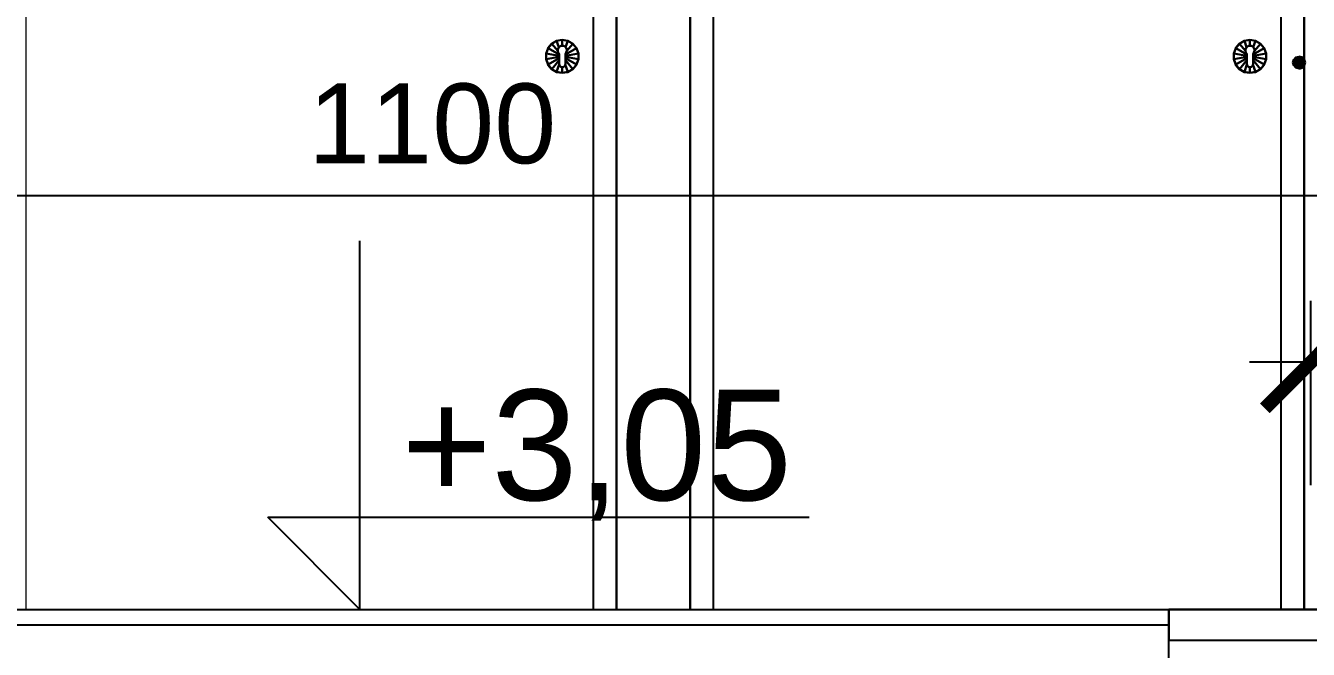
# Model space of a CAD drawing. Header units: millimetres. Extents: x 4647 to 73915, y -13612 to -8141.
# Drawn here: x 12132.8 to 12341.7, y -10775.1 to -10673.6 of the extents above; entities that cross this region are included whole.
import ezdxf

# ---------------------------------------------------------------- set-up
doc = ezdxf.new("R2010")
doc.units = ezdxf.units.MM
doc.layers.add('a_wymiary', color=250, linetype='Continuous', lineweight=9)
for name, color, linetype in [('Drzwi ArchiCAD', 7, 'Continuous'), ('Furniture & Equipment', 7, 'Continuous'), ('Structural - Combined', 7, 'Continuous'), ('WIDOK', 7, 'Continuous'), ('Wymiarowanie - Ogólne', 7, 'Continuous')]:
    doc.layers.add(name, color=color, linetype=linetype)
doc.styles.add('GENERATED_STYLE_4', font='arial.ttf')
doc.styles.get("Standard").update_dxf_attribs({"font": 'arial.ttf'})
doc.dimstyles.new('1-100', dxfattribs={"dimtxt": 13, "dimasz": 15, "dimexe": 10, "dimexo": 20, "dimgap": 5, "dimtad": 1, "dimdec": 1, "dimrnd": 0.5, "dimtxsty": 'Standard', "dimblk": 'ARCHTICK', "dimcen": 0.09, "dimdle": 10, "dimadec": 0, "dimazin": 0, "dimtfac": 1, "dimtdec": 1, "dimtofl": 0, "dimtmove": 0, "dimatfit": 3, "dimfxl": 10, "dimfxlon": 1, "dimtolj": 1, "dimtzin": 0, "dimarcsym": 0})

# ---------------------------------------------------------------- blocks, each defined once
blk = doc.blocks.new('_ArchTick')
at = {"color": 0, "linetype": 'ByBlock', "const_width": 0.15}
blk.add_lwpolyline([(-0.5, -0.5), (0.5, 0.5)], dxfattribs=at)
blk = doc.blocks.new('*D802')
at = {"layer": 'a_wymiary', "color": 0, "lineweight": -2, "transparency": 16777216}
for p, q in [((11649, -10180.91), (11649, -10150.91)), ((12748.98, -10180.91), (12748.98, -10150.91)), ((11639, -10160.91), (12758.98, -10160.91))]:
    blk.add_line(p, q, dxfattribs=at)
at = {"layer": 'DEFPOINTS', "color": 0, "transparency": 16777216}
for p in [(12748.98, -10160.91), (11649, -10687.41), (12748.98, -10687.41)]:
    blk.add_point(p, dxfattribs=at)
at = {"layer": 'a_wymiary', "color": 0, "lineweight": -2, "transparency": 16777216, "xscale": 15, "yscale": 15, "zscale": 15, "rotation": 180}
blk.add_blockref('_ArchTick', (11649, -10160.91), dxfattribs=at)
at = {"layer": 'a_wymiary', "color": 0, "lineweight": -2, "transparency": 16777216, "xscale": 15, "yscale": 15, "zscale": 15}
blk.add_blockref('_ArchTick', (12748.98, -10160.91), dxfattribs=at)
at = {"layer": 'a_wymiary', "color": 0, "transparency": 16777216, "insert": (12198.99, -10149.28), "char_height": 13, "attachment_point": 5}
blk.add_mtext('\\A1;1100', dxfattribs=at)
blk = doc.blocks.new('*D811')
at = {"layer": 'a_wymiary', "color": 0, "lineweight": -2, "transparency": 16777216}
for p, q in [((12251.58, -10261.38), (12268.79, -10236.8)), ((12254.86, -10239.26), (12821.23, -10635.84)), ((12801.57, -10646.49), (12818.78, -10621.91))]:
    blk.add_line(p, q, dxfattribs=at)
at = {"layer": 'DEFPOINTS', "color": 0, "transparency": 16777216}
for p in [(12198.99, -10336.48), (12813.04, -10630.1), (12748.98, -10721.59)]:
    blk.add_point(p, dxfattribs=at)
at = {"layer": 'a_wymiary', "color": 0, "lineweight": -2, "transparency": 16777216, "xscale": 15, "yscale": 15, "zscale": 15}
for p, rotation in [((12263.05, -10245), 145.0000006898322), ((12813.04, -10630.1), 325.0000006898322)]:
    blk.add_blockref('_ArchTick', p, dxfattribs=dict(at, rotation=rotation))
at = {"layer": 'a_wymiary', "color": 0, "transparency": 16777216, "insert": (12545.39, -10427.05), "char_height": 13, "attachment_point": 5, "rotation": 325}
blk.add_mtext('\\A1;671,5', dxfattribs=at)
blk = doc.blocks.new('*D815')
at = {"layer": 'a_wymiary', "color": 0, "lineweight": -2, "transparency": 16777216}
for p, q in [((11649, -10701.59), (11649, -10691.21)), ((12748.98, -10701.59), (12748.98, -10691.21)), ((11639, -10701.21), (12758.98, -10701.21))]:
    blk.add_line(p, q, dxfattribs=at)
at = {"layer": 'DEFPOINTS', "color": 0, "transparency": 16777216}
for p in [(12748.98, -10701.21), (11649, -10721.59), (12748.98, -10721.59)]:
    blk.add_point(p, dxfattribs=at)
at = {"layer": 'a_wymiary', "color": 0, "lineweight": -2, "transparency": 16777216, "xscale": 15, "yscale": 15, "zscale": 15, "rotation": 180}
blk.add_blockref('_ArchTick', (11649, -10701.21), dxfattribs=at)
at = {"layer": 'a_wymiary', "color": 0, "lineweight": -2, "transparency": 16777216, "xscale": 15, "yscale": 15, "zscale": 15}
blk.add_blockref('_ArchTick', (12748.98, -10701.21), dxfattribs=at)
at = {"layer": 'a_wymiary', "color": 0, "transparency": 16777216, "insert": (12198.99, -10689.57), "char_height": 13, "attachment_point": 5}
blk.add_mtext('\\A1;1100', dxfattribs=at)
blk = doc.blocks.new('*D844')
at = {"layer": 'a_wymiary', "color": 0, "lineweight": -2, "transparency": 16777216}
for p, q in [((12342.09, -10748.35), (12342.09, -10718.35)), ((12550.98, -10748.35), (12550.98, -10718.35)), ((12560.98, -10728.35), (12332.09, -10728.35))]:
    blk.add_line(p, q, dxfattribs=at)
at = {"layer": 'DEFPOINTS', "color": 0, "transparency": 16777216}
for p in [(12342.09, -10728.35), (12342.09, -10788.57), (12550.98, -10885.5)]:
    blk.add_point(p, dxfattribs=at)
at = {"layer": 'a_wymiary', "color": 0, "lineweight": -2, "transparency": 16777216, "xscale": 15, "yscale": 15, "zscale": 15, "rotation": 180}
blk.add_blockref('_ArchTick', (12342.09, -10728.35), dxfattribs=at)
at = {"layer": 'a_wymiary', "color": 0, "lineweight": -2, "transparency": 16777216, "xscale": 15, "yscale": 15, "zscale": 15}
blk.add_blockref('_ArchTick', (12550.98, -10728.35), dxfattribs=at)
at = {"layer": 'a_wymiary', "color": 0, "transparency": 16777216, "insert": (12446.54, -10716.71), "char_height": 13, "attachment_point": 5}
blk.add_mtext('\\A1;209', dxfattribs=at)

msp = doc.modelspace()

# ---------------------------------------------------------------- hatches: boundary and pattern name
at = {"layer": 'Furniture & Equipment', "linetype": 'Continuous', "lineweight": 0}
msp.add_hatch(color=46, dxfattribs=at).paths.add_polyline_path([(12340.17, -10680.57), (12340.67, -10680.43), (12341.03, -10680.07), (12341.17, -10679.57), (12341.03, -10679.07), (12340.67, -10678.7), (12340.17, -10678.57), (12339.67, -10678.7), (12339.3, -10679.07), (12339.17, -10679.57), (12339.3, -10680.07), (12339.67, -10680.43)], flags=0)

# ---------------------------------------------------------------- linework, layer by layer
for p, q in [((12228.98, -10563.57), (12228.98, -10768.57)), ((12240.98, -10768.57), (12240.98, -10563.57)), ((12340.98, -10563.57), (12340.98, -10679.01)), ((12225.18, -10568.57), (12225.18, -10768.57)), ((12228.98, -10768.57), (12228.98, -10568.57)), ((12240.98, -10568.57), (12240.98, -10768.57)), ((12244.78, -10768.57), (12244.78, -10568.57)), ((12337.18, -10568.57), (12337.18, -10768.57)), ((12340.98, -10679.01), (12340.98, -10568.57)), ((12217.84, -10677.22), (12217.52, -10678.1)), ((12217.53, -10678.1), (12217.85, -10677.22)), ((12217.85, -10677.22), (12217.53, -10678.1)), ((12218.44, -10676.5), (12217.84, -10677.22)), ((12217.85, -10677.22), (12217.84, -10677.22)), ((12217.84, -10677.22), (12217.85, -10677.22)), ((12217.85, -10677.22), (12218.45, -10676.51)), ((12218.45, -10676.51), (12217.85, -10677.22)), ((12219.68, -10678.28), (12217.85, -10677.22)), ((12217.85, -10677.22), (12219.68, -10678.28)), ((12219.25, -10676.03), (12218.44, -10676.5)), ((12218.45, -10676.51), (12218.44, -10676.5)), ((12218.44, -10676.5), (12218.45, -10676.51)), ((12218.45, -10676.51), (12219.26, -10676.04)), ((12219.26, -10676.04), (12218.45, -10676.51)), ((12219.44, -10677.69), (12218.45, -10676.51)), ((12218.45, -10676.51), (12219.44, -10677.69)), ((12220.18, -10675.87), (12219.25, -10676.03)), ((12219.25, -10676.03), (12219.26, -10676.04)), ((12219.26, -10676.04), (12219.25, -10676.03)), ((12219.26, -10676.04), (12220.18, -10675.88)), ((12220.18, -10675.88), (12219.26, -10676.04)), ((12219.26, -10676.04), (12219.63, -10677.08)), ((12219.63, -10677.08), (12219.26, -10676.04)), ((12219.54, -10677.19), (12219.44, -10677.43)), ((12219.44, -10677.43), (12219.54, -10677.19)), ((12219.7, -10677), (12219.54, -10677.19)), ((12219.54, -10677.19), (12219.63, -10677.08)), ((12219.63, -10677.08), (12219.7, -10677)), ((12219.92, -10676.87), (12219.7, -10677)), ((12219.7, -10677), (12219.92, -10676.87)), ((12220.18, -10676.83), (12219.92, -10676.87)), ((12219.92, -10676.87), (12220.18, -10676.83)), ((12220.18, -10675.87), (12220.18, -10675.88)), ((12221.1, -10676.03), (12220.18, -10675.87)), ((12220.18, -10675.88), (12220.18, -10675.87)), ((12220.18, -10675.88), (12221.1, -10676.04)), ((12221.1, -10676.04), (12220.18, -10675.88)), ((12220.18, -10675.88), (12220.18, -10676.83)), ((12220.18, -10676.83), (12220.18, -10675.88)), ((12220.43, -10676.87), (12220.18, -10676.83)), ((12220.18, -10676.83), (12220.43, -10676.87)), ((12220.65, -10677), (12220.43, -10676.87)), ((12220.43, -10676.87), (12220.65, -10677)), ((12220.82, -10677.19), (12220.65, -10677)), ((12220.65, -10677), (12220.72, -10677.08)), ((12222.51, -10677.22), (12220.68, -10678.28)), ((12220.68, -10678.28), (12222.51, -10677.22)), ((12221.1, -10676.04), (12220.72, -10677.08)), ((12220.72, -10677.08), (12221.1, -10676.04)), ((12220.72, -10677.08), (12220.82, -10677.19)), ((12220.91, -10677.43), (12220.82, -10677.19)), ((12220.82, -10677.19), (12220.91, -10677.43)), ((12221.91, -10676.51), (12220.91, -10677.69)), ((12220.91, -10677.69), (12221.91, -10676.51)), ((12221.1, -10676.03), (12221.1, -10676.04)), ((12221.91, -10676.5), (12221.1, -10676.03)), ((12221.1, -10676.04), (12221.1, -10676.03)), ((12221.1, -10676.04), (12221.91, -10676.51)), ((12221.91, -10676.51), (12221.1, -10676.04)), ((12221.91, -10676.5), (12221.91, -10676.51)), ((12222.51, -10677.22), (12221.91, -10676.5)), ((12221.91, -10676.51), (12221.91, -10676.5)), ((12221.91, -10676.51), (12222.51, -10677.22)), ((12222.51, -10677.22), (12221.91, -10676.51)), ((12222.51, -10677.22), (12222.51, -10677.22)), ((12222.51, -10677.22), (12222.83, -10678.1)), ((12222.84, -10678.1), (12222.51, -10677.22)), ((12222.51, -10677.22), (12222.51, -10677.22)), ((12222.83, -10678.1), (12222.51, -10677.22)), ((12329.84, -10677.22), (12329.52, -10678.1)), ((12329.53, -10678.1), (12329.85, -10677.22)), ((12329.85, -10677.22), (12329.53, -10678.1)), ((12330.44, -10676.5), (12329.84, -10677.22)), ((12329.85, -10677.22), (12329.84, -10677.22)), ((12329.84, -10677.22), (12329.85, -10677.22)), ((12329.85, -10677.22), (12330.45, -10676.51)), ((12330.45, -10676.51), (12329.85, -10677.22)), ((12331.68, -10678.28), (12329.85, -10677.22)), ((12329.85, -10677.22), (12331.68, -10678.28)), ((12331.25, -10676.03), (12330.44, -10676.5)), ((12330.45, -10676.51), (12330.44, -10676.5)), ((12330.44, -10676.5), (12330.45, -10676.51)), ((12330.45, -10676.51), (12331.26, -10676.04)), ((12331.26, -10676.04), (12330.45, -10676.51)), ((12331.44, -10677.69), (12330.45, -10676.51)), ((12330.45, -10676.51), (12331.44, -10677.69)), ((12332.18, -10675.87), (12331.25, -10676.03)), ((12331.25, -10676.03), (12331.26, -10676.04)), ((12331.26, -10676.04), (12331.25, -10676.03)), ((12331.26, -10676.04), (12332.18, -10675.88)), ((12332.18, -10675.88), (12331.26, -10676.04)), ((12331.26, -10676.04), (12331.63, -10677.08)), ((12331.63, -10677.08), (12331.26, -10676.04)), ((12331.54, -10677.19), (12331.44, -10677.43)), ((12331.44, -10677.43), (12331.54, -10677.19)), ((12331.7, -10677), (12331.54, -10677.19)), ((12331.54, -10677.19), (12331.63, -10677.08)), ((12331.63, -10677.08), (12331.7, -10677)), ((12331.92, -10676.87), (12331.7, -10677)), ((12331.7, -10677), (12331.92, -10676.87)), ((12332.18, -10676.83), (12331.92, -10676.87)), ((12331.92, -10676.87), (12332.18, -10676.83)), ((12332.18, -10675.87), (12332.18, -10675.88)), ((12333.1, -10676.03), (12332.18, -10675.87)), ((12332.18, -10675.88), (12332.18, -10675.87)), ((12332.18, -10675.88), (12333.1, -10676.04)), ((12333.1, -10676.04), (12332.18, -10675.88)), ((12332.18, -10675.88), (12332.18, -10676.83)), ((12332.18, -10676.83), (12332.18, -10675.88)), ((12332.43, -10676.87), (12332.18, -10676.83)), ((12332.18, -10676.83), (12332.43, -10676.87)), ((12332.65, -10677), (12332.43, -10676.87)), ((12332.43, -10676.87), (12332.65, -10677)), ((12332.72, -10677.08), (12332.65, -10677)), ((12332.65, -10677), (12332.72, -10677.08)), ((12334.51, -10677.22), (12332.68, -10678.28)), ((12332.68, -10678.28), (12334.51, -10677.22)), ((12333.1, -10676.04), (12332.72, -10677.08)), ((12332.72, -10677.08), (12333.1, -10676.04)), ((12332.82, -10677.19), (12332.72, -10677.08)), ((12332.72, -10677.08), (12332.82, -10677.19)), ((12332.91, -10677.43), (12332.82, -10677.19)), ((12332.82, -10677.19), (12332.91, -10677.43)), ((12333.91, -10676.51), (12332.91, -10677.69)), ((12332.91, -10677.69), (12333.91, -10676.51)), ((12333.1, -10676.03), (12333.1, -10676.04)), ((12333.91, -10676.5), (12333.1, -10676.03)), ((12333.1, -10676.04), (12333.1, -10676.03)), ((12333.1, -10676.04), (12333.91, -10676.51)), ((12333.91, -10676.51), (12333.1, -10676.04)), ((12333.91, -10676.5), (12333.91, -10676.51)), ((12334.51, -10677.22), (12333.91, -10676.5)), ((12333.91, -10676.51), (12333.91, -10676.5)), ((12333.91, -10676.51), (12334.51, -10677.22)), ((12334.51, -10677.22), (12333.91, -10676.51)), ((12334.51, -10677.22), (12334.51, -10677.22)), ((12334.51, -10677.22), (12334.83, -10678.1)), ((12334.84, -10678.1), (12334.51, -10677.22)), ((12334.51, -10677.22), (12334.51, -10677.22)), ((12334.83, -10678.1), (12334.51, -10677.22)), ((12217.53, -10678.1), (12217.52, -10678.1)), ((12217.52, -10678.1), (12217.52, -10679.04)), ((12217.52, -10678.1), (12217.53, -10678.1)), ((12217.53, -10679.04), (12217.52, -10679.04)), ((12217.52, -10679.04), (12217.84, -10679.92)), ((12217.52, -10679.04), (12217.53, -10679.04)), ((12217.53, -10679.04), (12217.53, -10678.1)), ((12219.68, -10678.48), (12217.53, -10678.1)), ((12217.53, -10678.1), (12217.53, -10679.04)), ((12217.53, -10678.1), (12219.68, -10678.48)), ((12219.68, -10678.66), (12217.53, -10679.04)), ((12217.53, -10679.04), (12219.68, -10678.66)), ((12217.85, -10679.91), (12217.53, -10679.04)), ((12217.53, -10679.04), (12217.85, -10679.91)), ((12219.68, -10678.86), (12217.85, -10679.91)), ((12217.85, -10679.91), (12219.68, -10678.86)), ((12219.68, -10679.16), (12218.45, -10680.63)), ((12218.45, -10680.63), (12219.68, -10679.16)), ((12219.44, -10677.43), (12219.44, -10677.68)), ((12219.44, -10677.68), (12219.44, -10677.43)), ((12219.44, -10677.68), (12219.52, -10677.93)), ((12219.44, -10677.69), (12219.44, -10677.68)), ((12219.52, -10677.93), (12219.44, -10677.69)), ((12219.52, -10677.93), (12219.68, -10678.13)), ((12219.68, -10678.13), (12219.52, -10677.93)), ((12219.68, -10678.13), (12219.68, -10679.82)), ((12219.68, -10678.28), (12219.68, -10678.13)), ((12219.68, -10678.48), (12219.68, -10678.28)), ((12219.68, -10678.66), (12219.68, -10678.48)), ((12219.68, -10678.86), (12219.68, -10678.66)), ((12219.68, -10679.16), (12219.68, -10678.86)), ((12219.68, -10679.82), (12219.68, -10679.16)), ((12220.68, -10678.13), (12220.83, -10677.93)), ((12220.83, -10677.93), (12220.68, -10678.13)), ((12220.68, -10678.48), (12222.83, -10678.1)), ((12222.83, -10678.1), (12220.68, -10678.48)), ((12220.68, -10679.82), (12220.68, -10678.13)), ((12220.68, -10678.13), (12220.68, -10678.28)), ((12220.68, -10678.28), (12220.68, -10678.48)), ((12220.68, -10678.48), (12220.68, -10678.66)), ((12220.68, -10678.66), (12222.83, -10679.04)), ((12222.83, -10679.04), (12220.68, -10678.66)), ((12220.68, -10678.66), (12220.68, -10678.86)), ((12220.68, -10678.86), (12222.51, -10679.91)), ((12222.51, -10679.91), (12220.68, -10678.86)), ((12220.68, -10678.86), (12220.68, -10679.16)), ((12220.68, -10679.16), (12221.91, -10680.63)), ((12220.68, -10679.16), (12220.68, -10679.82)), ((12221.91, -10680.63), (12220.68, -10679.16)), ((12220.83, -10677.93), (12220.92, -10677.68)), ((12220.91, -10677.69), (12220.83, -10677.93)), ((12220.92, -10677.68), (12220.91, -10677.43)), ((12220.91, -10677.43), (12220.92, -10677.68)), ((12220.92, -10677.68), (12220.91, -10677.69)), ((12222.83, -10679.04), (12222.51, -10679.91)), ((12222.51, -10679.92), (12222.84, -10679.04)), ((12222.51, -10679.91), (12222.83, -10679.04)), ((12222.83, -10678.1), (12222.84, -10678.1)), ((12222.84, -10678.1), (12222.83, -10678.1)), ((12222.83, -10678.1), (12222.83, -10679.04)), ((12222.83, -10679.04), (12222.83, -10678.1)), ((12222.83, -10679.04), (12222.84, -10679.04)), ((12222.84, -10679.04), (12222.83, -10679.04)), ((12222.84, -10679.04), (12222.84, -10678.1)), ((12329.53, -10678.1), (12329.52, -10678.1)), ((12329.52, -10678.1), (12329.52, -10679.04)), ((12329.52, -10678.1), (12329.53, -10678.1)), ((12329.53, -10679.04), (12329.52, -10679.04)), ((12329.52, -10679.04), (12329.84, -10679.92)), ((12329.52, -10679.04), (12329.53, -10679.04)), ((12329.53, -10679.04), (12329.53, -10678.1)), ((12331.68, -10678.48), (12329.53, -10678.1)), ((12329.53, -10678.1), (12329.53, -10679.04)), ((12329.53, -10678.1), (12331.68, -10678.48)), ((12331.68, -10678.66), (12329.53, -10679.04)), ((12329.53, -10679.04), (12331.68, -10678.66)), ((12329.85, -10679.91), (12329.53, -10679.04)), ((12329.53, -10679.04), (12329.85, -10679.91)), ((12331.68, -10678.86), (12329.85, -10679.91)), ((12329.85, -10679.91), (12331.68, -10678.86)), ((12331.68, -10679.16), (12330.45, -10680.63)), ((12330.45, -10680.63), (12331.68, -10679.16)), ((12331.44, -10677.43), (12331.44, -10677.68)), ((12331.44, -10677.68), (12331.44, -10677.43)), ((12331.44, -10677.68), (12331.52, -10677.93)), ((12331.44, -10677.69), (12331.44, -10677.68)), ((12331.52, -10677.93), (12331.44, -10677.69)), ((12331.52, -10677.93), (12331.68, -10678.13)), ((12331.68, -10678.13), (12331.52, -10677.93)), ((12331.68, -10678.13), (12331.68, -10679.82)), ((12331.68, -10678.28), (12331.68, -10678.13)), ((12331.68, -10678.48), (12331.68, -10678.28)), ((12331.68, -10678.66), (12331.68, -10678.48)), ((12331.68, -10678.86), (12331.68, -10678.66)), ((12331.68, -10679.16), (12331.68, -10678.86)), ((12331.68, -10679.82), (12331.68, -10679.16)), ((12332.68, -10678.13), (12332.83, -10677.93)), ((12332.83, -10677.93), (12332.68, -10678.13)), ((12332.68, -10678.48), (12334.83, -10678.1)), ((12334.83, -10678.1), (12332.68, -10678.48)), ((12332.68, -10679.82), (12332.68, -10678.13)), ((12332.68, -10678.13), (12332.68, -10678.28)), ((12332.68, -10678.28), (12332.68, -10678.48)), ((12332.68, -10678.48), (12332.68, -10678.66)), ((12332.68, -10678.66), (12334.83, -10679.04)), ((12334.83, -10679.04), (12332.68, -10678.66)), ((12332.68, -10678.66), (12332.68, -10678.86)), ((12332.68, -10678.86), (12334.51, -10679.91)), ((12334.51, -10679.91), (12332.68, -10678.86)), ((12332.68, -10678.86), (12332.68, -10679.16)), ((12332.68, -10679.16), (12333.91, -10680.63)), ((12332.68, -10679.16), (12332.68, -10679.82)), ((12333.91, -10680.63), (12332.68, -10679.16)), ((12332.83, -10677.93), (12332.91, -10677.69)), ((12332.91, -10677.69), (12332.83, -10677.93)), ((12332.92, -10677.68), (12332.91, -10677.43)), ((12332.91, -10677.43), (12332.92, -10677.68)), ((12332.91, -10677.69), (12332.92, -10677.68)), ((12332.92, -10677.68), (12332.91, -10677.69)), ((12334.83, -10679.04), (12334.51, -10679.91)), ((12334.51, -10679.92), (12334.84, -10679.04)), ((12334.51, -10679.91), (12334.83, -10679.04)), ((12334.83, -10678.1), (12334.84, -10678.1)), ((12334.84, -10678.1), (12334.83, -10678.1)), ((12334.83, -10678.1), (12334.83, -10679.04)), ((12334.83, -10679.04), (12334.83, -10678.1)), ((12334.83, -10679.04), (12334.84, -10679.04)), ((12334.84, -10679.04), (12334.83, -10679.04)), ((12334.84, -10679.04), (12334.84, -10678.1)), ((12339.17, -10679.57), (12339.3, -10679.07)), ((12339.3, -10679.07), (12339.67, -10678.7)), ((12339.67, -10678.7), (12340.17, -10678.57)), ((12340.17, -10678.57), (12340.67, -10678.7)), ((12340.67, -10678.7), (12340.98, -10679.01)), ((12340.98, -10679.01), (12341.03, -10679.07)), ((12341.03, -10679.07), (12341.17, -10679.57)), ((12217.85, -10679.91), (12217.84, -10679.92)), ((12217.84, -10679.92), (12217.85, -10679.91)), ((12217.84, -10679.92), (12218.44, -10680.64)), ((12218.45, -10680.63), (12217.85, -10679.91)), ((12217.85, -10679.91), (12218.45, -10680.63)), ((12218.45, -10680.63), (12218.44, -10680.64)), ((12218.44, -10680.64), (12218.45, -10680.63)), ((12218.44, -10680.64), (12219.25, -10681.11)), ((12219.26, -10681.1), (12218.45, -10680.63)), ((12218.45, -10680.63), (12219.26, -10681.1)), ((12219.26, -10681.1), (12219.25, -10681.11)), ((12219.25, -10681.11), (12219.26, -10681.1)), ((12219.25, -10681.11), (12220.18, -10681.27)), ((12219.69, -10679.9), (12219.26, -10681.1)), ((12219.26, -10681.1), (12219.69, -10679.9)), ((12220.18, -10681.26), (12219.26, -10681.1)), ((12219.26, -10681.1), (12220.18, -10681.26)), ((12219.68, -10679.82), (12219.71, -10679.99)), ((12219.69, -10679.9), (12219.68, -10679.82)), ((12219.71, -10679.99), (12219.69, -10679.9)), ((12219.71, -10679.99), (12219.79, -10680.14)), ((12219.79, -10680.14), (12219.71, -10679.99)), ((12219.79, -10680.14), (12219.93, -10680.25)), ((12219.93, -10680.25), (12219.79, -10680.14)), ((12219.93, -10680.25), (12220.09, -10680.31)), ((12220.09, -10680.31), (12219.93, -10680.25)), ((12220.09, -10680.31), (12220.26, -10680.31)), ((12220.18, -10680.31), (12220.09, -10680.31)), ((12220.26, -10680.31), (12220.18, -10680.31)), ((12220.18, -10680.31), (12220.18, -10681.26)), ((12220.18, -10681.26), (12220.18, -10680.31)), ((12221.1, -10681.1), (12220.18, -10681.26)), ((12220.18, -10681.26), (12221.1, -10681.1)), ((12220.18, -10681.27), (12221.1, -10681.11)), ((12220.18, -10681.26), (12220.18, -10681.27)), ((12220.18, -10681.27), (12220.18, -10681.26)), ((12220.26, -10680.31), (12220.43, -10680.25)), ((12220.43, -10680.25), (12220.26, -10680.31)), ((12220.43, -10680.25), (12220.56, -10680.14)), ((12220.56, -10680.14), (12220.43, -10680.25)), ((12220.56, -10680.14), (12220.65, -10679.99)), ((12220.65, -10679.99), (12220.56, -10680.14)), ((12220.65, -10679.99), (12220.68, -10679.82)), ((12220.66, -10679.9), (12220.65, -10679.99)), ((12220.68, -10679.82), (12220.66, -10679.9)), ((12220.66, -10679.9), (12221.1, -10681.1)), ((12221.1, -10681.1), (12220.66, -10679.9)), ((12221.91, -10680.63), (12221.1, -10681.1)), ((12221.1, -10681.1), (12221.91, -10680.63)), ((12221.1, -10681.11), (12221.91, -10680.64)), ((12221.1, -10681.1), (12221.1, -10681.11)), ((12221.1, -10681.11), (12221.1, -10681.1)), ((12222.51, -10679.91), (12221.91, -10680.63)), ((12221.91, -10680.63), (12222.51, -10679.91)), ((12221.91, -10680.64), (12222.51, -10679.92)), ((12221.91, -10680.63), (12221.91, -10680.64)), ((12221.91, -10680.64), (12221.91, -10680.63)), ((12222.51, -10679.91), (12222.51, -10679.92)), ((12222.51, -10679.92), (12222.51, -10679.91)), ((12329.85, -10679.91), (12329.84, -10679.92)), ((12329.84, -10679.92), (12329.85, -10679.91)), ((12329.84, -10679.92), (12330.44, -10680.64)), ((12330.45, -10680.63), (12329.85, -10679.91)), ((12329.85, -10679.91), (12330.45, -10680.63)), ((12330.45, -10680.63), (12330.44, -10680.64)), ((12330.44, -10680.64), (12330.45, -10680.63)), ((12330.44, -10680.64), (12331.25, -10681.11)), ((12331.26, -10681.1), (12330.45, -10680.63)), ((12330.45, -10680.63), (12331.26, -10681.1)), ((12331.26, -10681.1), (12331.25, -10681.11)), ((12331.25, -10681.11), (12331.26, -10681.1)), ((12331.25, -10681.11), (12332.18, -10681.27)), ((12331.69, -10679.9), (12331.26, -10681.1)), ((12331.26, -10681.1), (12331.69, -10679.9)), ((12332.18, -10681.26), (12331.26, -10681.1)), ((12331.26, -10681.1), (12332.18, -10681.26)), ((12331.68, -10679.82), (12331.71, -10679.99)), ((12331.69, -10679.9), (12331.68, -10679.82)), ((12331.71, -10679.99), (12331.69, -10679.9)), ((12331.71, -10679.99), (12331.79, -10680.14)), ((12331.79, -10680.14), (12331.71, -10679.99)), ((12331.79, -10680.14), (12331.93, -10680.25)), ((12331.93, -10680.25), (12331.79, -10680.14)), ((12331.93, -10680.25), (12332.09, -10680.31)), ((12332.09, -10680.31), (12331.93, -10680.25)), ((12332.09, -10680.31), (12332.26, -10680.31)), ((12332.18, -10680.31), (12332.09, -10680.31)), ((12332.26, -10680.31), (12332.18, -10680.31)), ((12332.18, -10680.31), (12332.18, -10681.26)), ((12332.18, -10681.26), (12332.18, -10680.31)), ((12333.1, -10681.1), (12332.18, -10681.26)), ((12332.18, -10681.26), (12333.1, -10681.1)), ((12332.18, -10681.27), (12333.1, -10681.11)), ((12332.18, -10681.26), (12332.18, -10681.27)), ((12332.18, -10681.27), (12332.18, -10681.26)), ((12332.26, -10680.31), (12332.43, -10680.25)), ((12332.43, -10680.25), (12332.26, -10680.31)), ((12332.43, -10680.25), (12332.56, -10680.14)), ((12332.56, -10680.14), (12332.43, -10680.25)), ((12332.56, -10680.14), (12332.65, -10679.99)), ((12332.65, -10679.99), (12332.56, -10680.14)), ((12332.65, -10679.99), (12332.68, -10679.82)), ((12332.66, -10679.9), (12332.65, -10679.99)), ((12332.68, -10679.82), (12332.66, -10679.9)), ((12332.66, -10679.9), (12333.1, -10681.1)), ((12333.1, -10681.1), (12332.66, -10679.9)), ((12333.91, -10680.63), (12333.1, -10681.1)), ((12333.1, -10681.1), (12333.91, -10680.63)), ((12333.1, -10681.11), (12333.91, -10680.64)), ((12333.1, -10681.1), (12333.1, -10681.11)), ((12333.1, -10681.11), (12333.1, -10681.1)), ((12334.51, -10679.91), (12333.91, -10680.63)), ((12333.91, -10680.63), (12334.51, -10679.91)), ((12333.91, -10680.64), (12334.51, -10679.92)), ((12333.91, -10680.63), (12333.91, -10680.64)), ((12333.91, -10680.64), (12333.91, -10680.63)), ((12334.51, -10679.91), (12334.51, -10679.92)), ((12334.51, -10679.92), (12334.51, -10679.91)), ((12339.3, -10680.07), (12339.17, -10679.57)), ((12339.67, -10680.43), (12339.3, -10680.07)), ((12340.17, -10680.57), (12339.67, -10680.43)), ((12340.67, -10680.43), (12340.17, -10680.57)), ((12340.98, -10680.12), (12340.67, -10680.43)), ((12341.03, -10680.07), (12340.98, -10680.12)), ((12340.98, -10680.12), (12340.98, -10768.57)), ((12340.98, -10768.57), (12340.98, -10680.12)), ((12341.17, -10679.57), (12341.03, -10680.07)), ((12225.18, -10768.57), (12228.98, -10768.57)), ((12228.98, -10768.57), (12240.98, -10768.57)), ((12240.98, -10768.57), (12244.78, -10768.57)), ((12318.98, -10768.57), (12345.09, -10768.57)), ((12345.09, -10768.57), (12318.98, -10768.57)), ((12318.98, -10768.57), (12318.98, -10771.62)), ((12318.98, -10773.57), (12318.98, -10768.57)), ((12337.18, -10768.57), (12340.98, -10768.57)), ((12340.98, -10768.57), (12345.09, -10768.57)), ((12318.98, -10771.62), (12318.98, -10773.57)), ((12318.98, -10773.57), (12345.09, -10773.57))]:
    msp.add_line(p, q)
at = {"layer": 'Drzwi ArchiCAD', "color": 9, "lineweight": 13}
for p, q in [((12132.78, -10567.37), (12132.78, -10768.57)), ((12225.18, -10768.57), (12225.18, -10567.37)), ((12244.78, -10768.57), (12244.78, -10567.37)), ((12337.18, -10567.37), (12337.18, -10768.57)), ((12217.52, -10678.1), (12217.84, -10677.22)), ((12217.84, -10677.22), (12218.44, -10676.5)), ((12218.44, -10676.5), (12219.25, -10676.03)), ((12219.25, -10676.03), (12220.18, -10675.87)), ((12219.54, -10677.19), (12219.44, -10677.43)), ((12219.63, -10677.08), (12219.54, -10677.19)), ((12219.7, -10677), (12219.63, -10677.08)), ((12219.92, -10676.87), (12219.7, -10677)), ((12220.18, -10676.83), (12219.92, -10676.87)), ((12220.18, -10675.87), (12221.1, -10676.03)), ((12220.43, -10676.87), (12220.18, -10676.83)), ((12220.65, -10677), (12220.43, -10676.87)), ((12220.72, -10677.08), (12220.65, -10677)), ((12220.82, -10677.19), (12220.72, -10677.08)), ((12220.91, -10677.43), (12220.82, -10677.19)), ((12221.1, -10676.03), (12221.91, -10676.5)), ((12221.91, -10676.5), (12222.51, -10677.22)), ((12222.51, -10677.22), (12222.84, -10678.1)), ((12329.84, -10677.22), (12329.52, -10678.1)), ((12330.44, -10676.5), (12329.84, -10677.22)), ((12331.25, -10676.03), (12330.44, -10676.5)), ((12332.18, -10675.87), (12331.25, -10676.03)), ((12331.44, -10677.43), (12331.54, -10677.19)), ((12331.54, -10677.19), (12331.63, -10677.08)), ((12331.63, -10677.08), (12331.7, -10677)), ((12331.7, -10677), (12331.92, -10676.87)), ((12331.92, -10676.87), (12332.18, -10676.83)), ((12333.1, -10676.03), (12332.18, -10675.87)), ((12332.18, -10676.83), (12332.43, -10676.87)), ((12332.43, -10676.87), (12332.65, -10677)), ((12332.65, -10677), (12332.72, -10677.08)), ((12332.72, -10677.08), (12332.82, -10677.19)), ((12332.82, -10677.19), (12332.91, -10677.43)), ((12333.91, -10676.5), (12333.1, -10676.03)), ((12334.51, -10677.22), (12333.91, -10676.5)), ((12334.84, -10678.1), (12334.51, -10677.22)), ((12217.52, -10679.04), (12217.52, -10678.1)), ((12217.84, -10679.92), (12217.52, -10679.04)), ((12219.44, -10677.43), (12219.44, -10677.68)), ((12219.44, -10677.68), (12219.44, -10677.69)), ((12219.52, -10677.93), (12219.44, -10677.69)), ((12219.68, -10678.28), (12219.68, -10678.13)), ((12219.68, -10678.28), (12219.68, -10678.48)), ((12219.68, -10678.48), (12219.68, -10678.66)), ((12219.68, -10678.66), (12219.68, -10678.86)), ((12219.68, -10678.86), (12219.68, -10679.16)), ((12219.68, -10679.16), (12219.68, -10679.82)), ((12220.68, -10678.13), (12220.83, -10677.93)), ((12220.68, -10678.13), (12220.68, -10678.28)), ((12220.68, -10678.28), (12220.68, -10678.48)), ((12220.68, -10678.48), (12220.68, -10678.66)), ((12220.68, -10678.66), (12220.68, -10678.86)), ((12220.68, -10678.86), (12220.68, -10679.16)), ((12220.68, -10679.16), (12220.68, -10679.82)), ((12220.83, -10677.93), (12220.91, -10677.69)), ((12220.92, -10677.68), (12220.91, -10677.43)), ((12220.92, -10677.68), (12220.91, -10677.69)), ((12222.84, -10679.04), (12222.51, -10679.92)), ((12222.84, -10678.1), (12222.84, -10679.04)), ((12329.52, -10678.1), (12329.52, -10679.04)), ((12329.52, -10679.04), (12329.84, -10679.92)), ((12331.44, -10677.68), (12331.44, -10677.43)), ((12331.44, -10677.69), (12331.44, -10677.68)), ((12331.44, -10677.69), (12331.52, -10677.93)), ((12331.68, -10678.13), (12331.68, -10678.28)), ((12331.68, -10678.48), (12331.68, -10678.28)), ((12331.68, -10678.66), (12331.68, -10678.48)), ((12331.68, -10678.86), (12331.68, -10678.66)), ((12331.68, -10679.16), (12331.68, -10678.86)), ((12331.68, -10679.82), (12331.68, -10679.16)), ((12332.83, -10677.93), (12332.68, -10678.13)), ((12332.68, -10678.28), (12332.68, -10678.13)), ((12332.68, -10678.48), (12332.68, -10678.28)), ((12332.68, -10678.66), (12332.68, -10678.48)), ((12332.68, -10678.86), (12332.68, -10678.66)), ((12332.68, -10679.16), (12332.68, -10678.86)), ((12332.68, -10679.82), (12332.68, -10679.16)), ((12332.91, -10677.69), (12332.83, -10677.93)), ((12332.91, -10677.43), (12332.92, -10677.68)), ((12332.91, -10677.69), (12332.92, -10677.68)), ((12334.51, -10679.92), (12334.84, -10679.04)), ((12334.84, -10679.04), (12334.84, -10678.1)), ((12218.44, -10680.64), (12217.84, -10679.92)), ((12219.25, -10681.11), (12218.44, -10680.64)), ((12220.18, -10681.27), (12219.25, -10681.11)), ((12219.69, -10679.9), (12219.68, -10679.82)), ((12219.69, -10679.9), (12219.71, -10679.99)), ((12219.79, -10680.14), (12219.71, -10679.99)), ((12219.93, -10680.25), (12219.79, -10680.14)), ((12220.09, -10680.31), (12219.93, -10680.25)), ((12220.18, -10680.31), (12220.09, -10680.31)), ((12220.18, -10680.31), (12220.26, -10680.31)), ((12221.1, -10681.11), (12220.18, -10681.27)), ((12220.43, -10680.25), (12220.26, -10680.31)), ((12220.56, -10680.14), (12220.43, -10680.25)), ((12220.65, -10679.99), (12220.56, -10680.14)), ((12220.66, -10679.9), (12220.65, -10679.99)), ((12220.66, -10679.9), (12220.68, -10679.82)), ((12221.91, -10680.64), (12221.1, -10681.11)), ((12222.51, -10679.92), (12221.91, -10680.64)), ((12329.84, -10679.92), (12330.44, -10680.64)), ((12330.44, -10680.64), (12331.25, -10681.11)), ((12331.25, -10681.11), (12332.18, -10681.27)), ((12331.68, -10679.82), (12331.69, -10679.9)), ((12331.71, -10679.99), (12331.69, -10679.9)), ((12331.71, -10679.99), (12331.79, -10680.14)), ((12331.79, -10680.14), (12331.93, -10680.25)), ((12331.93, -10680.25), (12332.09, -10680.31)), ((12332.09, -10680.31), (12332.18, -10680.31)), ((12332.26, -10680.31), (12332.18, -10680.31)), ((12332.18, -10681.27), (12333.1, -10681.11)), ((12332.26, -10680.31), (12332.43, -10680.25)), ((12332.43, -10680.25), (12332.56, -10680.14)), ((12332.56, -10680.14), (12332.65, -10679.99)), ((12332.65, -10679.99), (12332.66, -10679.9)), ((12332.68, -10679.82), (12332.66, -10679.9)), ((12333.1, -10681.11), (12333.91, -10680.64)), ((12333.91, -10680.64), (12334.51, -10679.92))]:
    msp.add_line(p, q, dxfattribs=at)
at = {"layer": 'Furniture & Equipment', "color": 171, "lineweight": 25}
for p, q in [((12339.17, -10679.57), (12339.3, -10679.07)), ((12339.3, -10679.07), (12339.67, -10678.7)), ((12339.67, -10678.7), (12340.17, -10678.57)), ((12340.67, -10678.7), (12340.17, -10678.57)), ((12341.03, -10679.07), (12340.67, -10678.7)), ((12341.17, -10679.57), (12341.03, -10679.07)), ((12339.3, -10680.07), (12339.17, -10679.57)), ((12339.67, -10680.43), (12339.3, -10680.07)), ((12340.17, -10680.57), (12339.67, -10680.43)), ((12340.17, -10680.57), (12340.67, -10680.43)), ((12340.67, -10680.43), (12341.03, -10680.07)), ((12341.03, -10680.07), (12341.17, -10679.57))]:
    msp.add_line(p, q, dxfattribs=at)
at = {"layer": 'Structural - Combined'}
for p in [(12345.09, -10768.57), (12318.98, -10773.57)]:
    msp.add_line(p, (12318.98, -10768.57), dxfattribs=at)
at = {"layer": 'WIDOK'}
for p, q in [((12123.98, -10768.57), (12345.09, -10768.57)), ((12318.98, -10771.07), (12318.98, -10768.57)), ((12123.98, -10771.07), (12318.98, -10771.07)), ((12123.98, -10771.07), (12318.98, -10771.07)), ((12318.98, -10788.57), (12318.98, -10771.07))]:
    msp.add_line(p, q, dxfattribs=at)
at = {"layer": 'WIDOK', "color": 251, "lineweight": 15}
for p, q in [((12132.78, -10768.57), (12128.98, -10768.57)), ((12225.18, -10768.57), (12132.78, -10768.57)), ((12228.98, -10768.57), (12225.18, -10768.57)), ((12240.98, -10768.57), (12228.98, -10768.57)), ((12244.78, -10768.57), (12240.98, -10768.57)), ((12337.18, -10768.57), (12244.78, -10768.57)), ((12340.98, -10768.57), (12337.18, -10768.57)), ((12345.09, -10768.57), (12340.98, -10768.57))]:
    msp.add_line(p, q, dxfattribs=at)
at = {"layer": 'Wymiarowanie - Ogólne', "color": 161, "lineweight": 25}
for p, q in [((12187.2, -10768.57), (12187.2, -10708.57)), ((12187.2, -10768.57), (12172.2, -10753.57)), ((12172.2, -10753.57), (12187.2, -10753.57)), ((12187.2, -10753.57), (12260.36, -10753.57))]:
    msp.add_line(p, q, dxfattribs=at)
at = {"layer": 'Wymiarowanie - Ogólne', "color": 151, "lineweight": 20}
for q in [(12175.95, -10768.57), (12198.45, -10768.57)]:
    msp.add_line((12187.2, -10768.57), q, dxfattribs=at)

# ---------------------------------------------------------------- texts
at = {"layer": 'Wymiarowanie - Ogólne', "color": 5, "style": 'GENERATED_STYLE_4'}
msp.add_text('+3,05', height=18, dxfattribs=at).set_placement((12193.98, -10750.8))

# ---------------------------------------------------------------- dimensions: what is measured, and where the dimension line sits
at = {"layer": 'a_wymiary'}
for base, p1, p2, picture, middle in [((12748.98, -10160.91), (11649, -10687.41), (12748.98, -10687.41), '*D802', (12198.99, -10149.28)), ((12748.98, -10701.21), (11649, -10721.59), (12748.98, -10721.59), '*D815', (12198.99, -10689.57)), ((12342.09, -10728.35), (12550.98, -10885.5), (12342.09, -10788.57), '*D844', (12446.54, -10716.71))]:
    dim = msp.add_linear_dim(base=base, p1=p1, p2=p2, dimstyle='1-100', override={"dimfxl": 20}, dxfattribs=at)
    dim.commit()
    dim.dimension.update_dxf_attribs({"geometry": picture, "text_midpoint": middle})
dim = msp.add_aligned_dim(p1=(12198.99, -10336.48), p2=(12748.98, -10721.59), distance=111.68, dimstyle='1-100', override={"dimfxl": 20}, dxfattribs=at)
dim.commit()
dim.dimension.update_dxf_attribs({"geometry": '*D811', "text_midpoint": (12545.39, -10427.05)})

doc.saveas('drawing.dxf')
